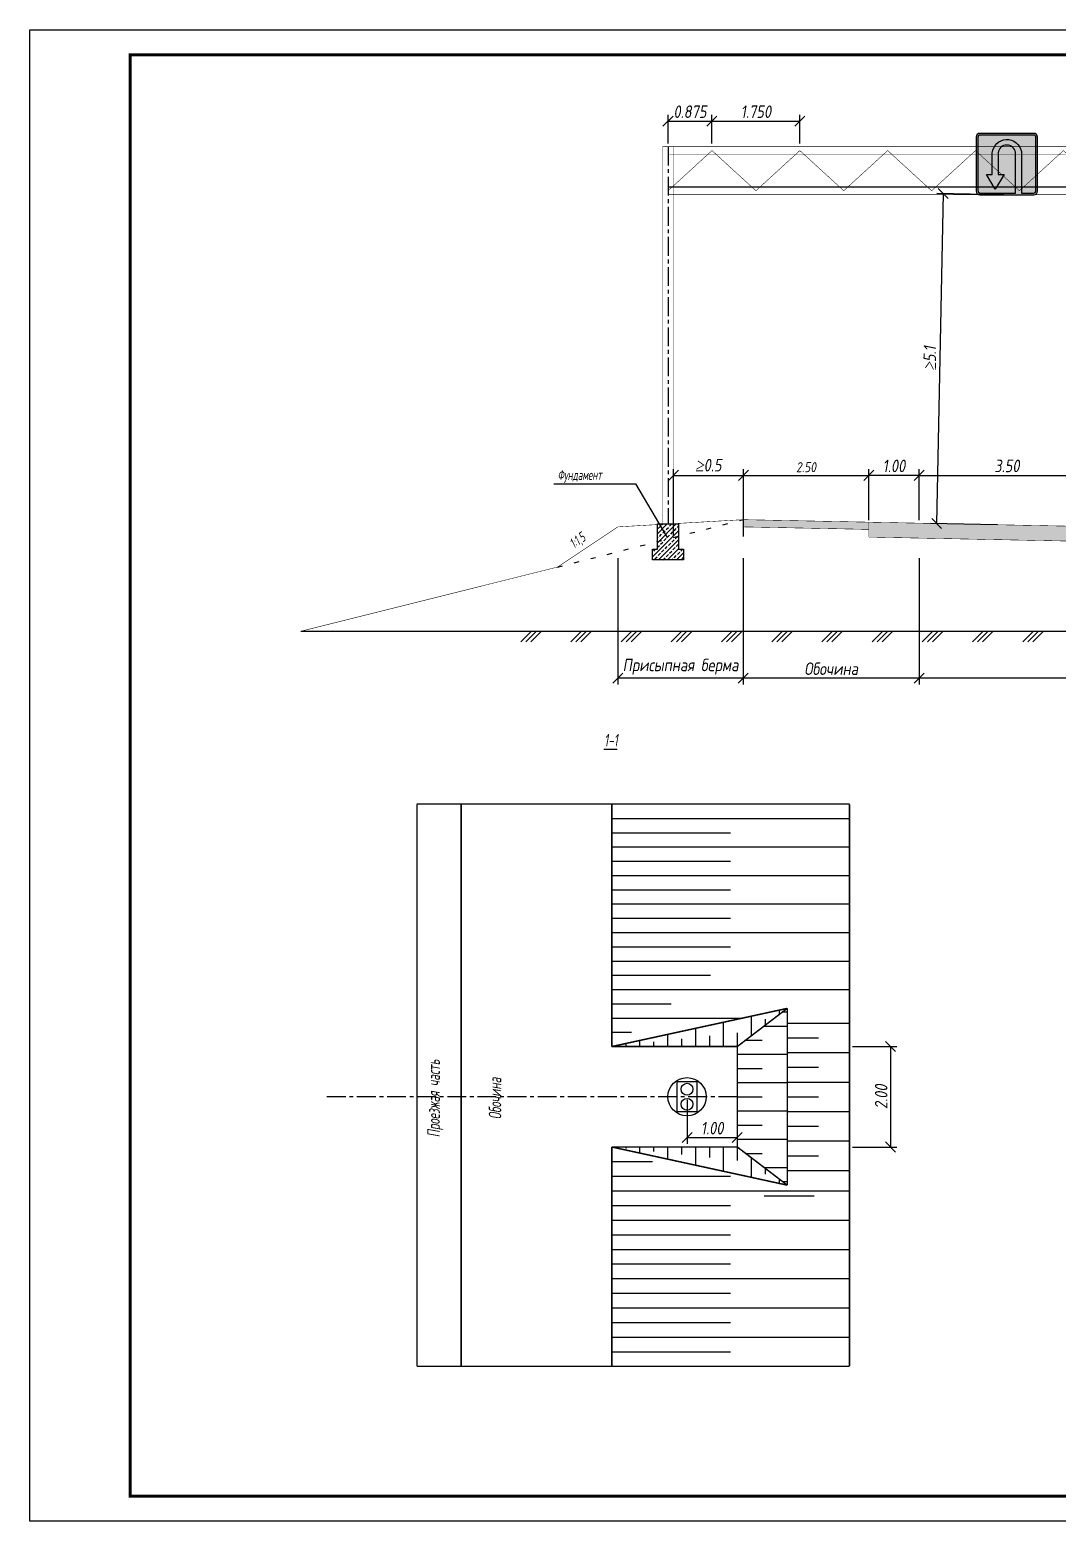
# Model space of a CAD drawing. Header units: millimetres. Extents: x 4241 to 6572, y 870 to 1291.
# Drawn here: x 4241.5 to 4446.3, y 880.9 to 1177.9 of the extents above; entities that cross this region are included whole.
import ezdxf
from ezdxf.enums import TextEntityAlignment as Align

# ---------------------------------------------------------------- set-up
doc = ezdxf.new("R2010")
doc.units = ezdxf.units.MM
doc.linetypes.add('STROT', pattern=[1.7, 0.5, -1.2])
doc.linetypes.add('осевая', pattern=[2, 1.25, -0.25, 0.25, -0.25])
doc.layers.get('DEFPOINTS').update_dxf_attribs({"color": 2})
for name, color, linetype in [('00', 15, 'Continuous'), ('_Штамп_рамка', 7, 'Continuous'), ('обустройство_посл.Дорожные знаки', 7, 'Continuous')]:
    doc.layers.add(name, color=color, linetype=linetype)
doc.styles.add('ISOCPEUR', font='romand.shx', dxfattribs={"width": 0.8, "oblique": 10, "height": 2.5})
doc.styles.add('M', font='romand.shx', dxfattribs={"width": 0.8, "oblique": 10})
doc.styles.add('Romans_2.5', font='romans.shx', dxfattribs={"width": 0.75, "height": 2.5})
doc.styles.add('МостПроект', font='eskdu.shx', dxfattribs={"width": 0.8, "oblique": 15})
doc.styles.add('ПС_eskdu', font='eskdu.shx', dxfattribs={"width": 0.8, "oblique": 10})
doc.dimstyles.new('МостПроект', dxfattribs={"dimtxt": 2.5, "dimasz": 2, "dimexe": 1.25, "dimexo": 0.625, "dimtad": 1, "dimzin": 0, "dimdsep": 46, "dimtxsty": 'МостПроект', "dimblk": 'OBLIQUE', "dimcen": 2.5, "dimclrt": 256, "dimadec": 0, "dimazin": 0, "dimtfac": 1, "dimtofl": 0, "dimtmove": 0, "dimatfit": 3, "dimldrblk": 'OBLIQUE', "dimfxl": 1, "dimtolj": 1, "dimtzin": 0, "dimarcsym": 0})

# ---------------------------------------------------------------- blocks, each defined once
blk = doc.blocks.new('_OBLIQUE')
at = {"color": 0, "linetype": 'ByBlock'}
blk.add_line((-0.5, -0.5), (0.5, 0.5), dxfattribs=at)
blk = doc.blocks.new('*D725')
at = {"color": 0, "linetype": 'Continuous', "lineweight": -2, "transparency": 16777216}
for p, q in [((4408.63, 1080.28), (4408.63, 1090.43)), ((4418.63, 1080.28), (4418.63, 1090.43)), ((4418.63, 1089.18), (4408.63, 1089.18))]:
    blk.add_line(p, q, dxfattribs=at)
at = {"layer": 'DEFPOINTS', "color": 0, "linetype": 'Continuous', "transparency": 16777216}
for p in [(4408.63, 1089.18), (4408.63, 1079.66), (4418.63, 1079.66)]:
    blk.add_point(p, dxfattribs=at)
at = {"color": 0, "linetype": 'Continuous', "lineweight": -2, "transparency": 16777216, "xscale": 2, "yscale": 2, "zscale": 2, "rotation": 180}
blk.add_blockref('_OBLIQUE', (4408.63, 1089.18), dxfattribs=at)
at = {"color": 0, "linetype": 'Continuous', "lineweight": -2, "transparency": 16777216, "xscale": 2, "yscale": 2, "zscale": 2}
blk.add_blockref('_OBLIQUE', (4418.63, 1089.18), dxfattribs=at)
at = {"linetype": 'Continuous', "lineweight": 15, "transparency": 16777216, "insert": (4413.63, 1091.06), "char_height": 2.5, "attachment_point": 5, "style": 'ISOCPEUR'}
blk.add_mtext('\\A1;1.00', dxfattribs=at)
blk = doc.blocks.new('*D727')
at = {"color": 0, "linetype": 'Continuous', "lineweight": -2, "transparency": 16777216}
for p, q in [((4418.63, 1081), (4418.63, 1090.43)), ((4453.63, 1081), (4453.63, 1090.43)), ((4418.63, 1089.18), (4453.63, 1089.18))]:
    blk.add_line(p, q, dxfattribs=at)
at = {"layer": 'DEFPOINTS', "color": 0, "linetype": 'Continuous', "transparency": 16777216}
for p in [(4453.63, 1089.18), (4418.63, 1080.38), (4453.63, 1080.38)]:
    blk.add_point(p, dxfattribs=at)
at = {"color": 0, "linetype": 'Continuous', "lineweight": -2, "transparency": 16777216, "xscale": 2, "yscale": 2, "zscale": 2, "rotation": 180}
blk.add_blockref('_OBLIQUE', (4418.63, 1089.18), dxfattribs=at)
at = {"color": 0, "linetype": 'Continuous', "lineweight": -2, "transparency": 16777216, "xscale": 2, "yscale": 2, "zscale": 2}
blk.add_blockref('_OBLIQUE', (4453.63, 1089.18), dxfattribs=at)
at = {"linetype": 'Continuous', "lineweight": 15, "transparency": 16777216, "insert": (4436.13, 1091.06), "char_height": 2.5, "attachment_point": 5, "style": 'ISOCPEUR'}
blk.add_mtext('\\A1;3.50', dxfattribs=at)
blk = doc.blocks.new('*D734')
at = {"color": 0, "linetype": 'Continuous', "lineweight": -2, "transparency": 16777216}
for p, q in [((4418.63, 1072.69), (4418.63, 1047.54)), ((4523.64, 1072.69), (4523.64, 1047.54)), ((4523.64, 1048.79), (4418.63, 1048.79))]:
    blk.add_line(p, q, dxfattribs=at)
at = {"layer": 'DEFPOINTS', "color": 0, "linetype": 'Continuous', "transparency": 16777216}
for p in [(4418.63, 1073.32), (4523.64, 1073.32), (4418.63, 1048.79)]:
    blk.add_point(p, dxfattribs=at)
at = {"color": 0, "linetype": 'Continuous', "lineweight": -2, "transparency": 16777216, "xscale": 2, "yscale": 2, "zscale": 2}
for p, rotation in [((4418.63, 1048.79), 180.0000435649949), ((4523.64, 1048.79), 4.356499489155397e-05)]:
    blk.add_blockref('_OBLIQUE', p, dxfattribs=dict(at, rotation=rotation))
at = {"linetype": 'Continuous', "lineweight": 15, "transparency": 16777216, "insert": (4471.14, 1051.08), "char_height": 2.5, "attachment_point": 5, "rotation": 0, "style": 'ISOCPEUR'}
blk.add_mtext('\\A1;Проезжая часть', dxfattribs=at)
blk = doc.blocks.new('6.3.1_a4b9a3b5-c57d-448b-a9db-b557dbafc979')
at = {"layer": 'обустройство_посл.Дорожные знаки'}
h = blk.add_hatch(color=255, dxfattribs=at)
h.paths.add_polyline_path([(3.08, 3.5), (-3.08, 3.5, 0.414214), (-3.5, 3.08), (-3.5, -3.08, 0.414214), (-3.08, -3.5), (3.08, -3.5, 0.414214), (3.5, -3.08), (3.5, 3.08, 0.414214)])
h.paths.add_polyline_path([(3.03, 3.31, -0.414214), (3.31, 3.03), (3.31, -3.03, -0.414214), (3.03, -3.31), (1.65, -3.31), (1.65, 1.42, 0.878298), (-1.67, 1.27), (-1.67, -1.2), (-2.32, -1.2), (-1.35, -2.85), (-0.31, -1.2), (-1, -1.2), (-1, 1.29, -0.878318), (0.98, 1.31), (0.98, -3.31), (-3.03, -3.31, -0.414214), (-3.31, -3.03), (-3.31, 3.03, -0.414214), (-3.03, 3.31)], flags=16)
blk.add_hatch(color=5, dxfattribs=at).paths.add_polyline_path([(3.31, 3.03, 0.414214), (3.03, 3.31), (-3.03, 3.31, 0.414214), (-3.31, 3.03), (-3.31, -3.03, 0.414214), (-3.03, -3.31), (0.98, -3.31), (0.98, 1.31, 0.878318), (-1, 1.29), (-1, -1.2), (-0.31, -1.2), (-1.35, -2.85), (-2.32, -1.2), (-1.67, -1.2), (-1.67, 1.27, -0.878298), (1.65, 1.42), (1.65, -3.31), (3.03, -3.31, 0.414214), (3.31, -3.03)])
at = {"layer": 'обустройство_посл.Дорожные знаки', "color": 5, "flags": 128}
for points in [[(-3.08, -3.5), (3.08, -3.5, 0.414214), (3.5, -3.08), (3.5, 3.08, 0.414214), (3.08, 3.5), (-3.08, 3.5, 0.414214), (-3.5, 3.08), (-3.5, -3.08, 0.414214)], [(1.65, -3.31), (3.03, -3.31, 0.414214), (3.31, -3.03), (3.31, 3.03, 0.414214), (3.03, 3.31), (-3.03, 3.31, 0.414214), (-3.31, 3.03), (-3.31, -3.03, 0.414214), (-3.03, -3.31), (0.98, -3.31), (0.98, 1.31, 0.878318), (-1, 1.29), (-1, -1.2), (-0.31, -1.2), (-1.35, -2.85), (-2.32, -1.2), (-1.67, -1.2), (-1.67, 1.27, -0.878298), (1.65, 1.42)]]:
    blk.add_lwpolyline(points, format="xyb", close=True, dxfattribs=at)
blk = doc.blocks.new('*D737')
at = {"color": 0, "linetype": 'Continuous', "lineweight": -2, "transparency": 16777216}
for p, q in [((4423.44, 1145.31), (4422.13, 1079.59)), ((4435.5, 1145.07), (4422.19, 1145.34)), ((4434.19, 1079.34), (4420.88, 1079.61))]:
    blk.add_line(p, q, dxfattribs=at)
at = {"layer": 'DEFPOINTS', "color": 0, "linetype": 'Continuous', "transparency": 16777216}
for p in [(4436.13, 1145.06), (4422.13, 1079.59), (4434.81, 1079.33)]:
    blk.add_point(p, dxfattribs=at)
at = {"color": 0, "linetype": 'Continuous', "lineweight": -2, "transparency": 16777216, "xscale": 2, "yscale": 2, "zscale": 2}
for p, rotation in [((4423.44, 1145.31), 88.85423716721468), ((4422.13, 1079.59), 268.8542371672147)]:
    blk.add_blockref('_OBLIQUE', p, dxfattribs=dict(at, rotation=rotation))
at = {"linetype": 'Continuous', "lineweight": 15, "transparency": 16777216, "insert": (4420.76, 1112.49), "char_height": 2, "attachment_point": 5, "rotation": 88.8542, "style": 'M'}
blk.add_mtext('\\A1;{\\fTimes New Roman|b0|i0|c204|p18;\\H1.25x;≥\\Fromand|c204;5.1}', dxfattribs=at)
blk = doc.blocks.new('*D738')
at = {"color": 0, "linetype": 'Continuous', "lineweight": -2, "transparency": 16777216}
for p, q in [((4368.62, 1155.28), (4368.62, 1160.98)), ((4368.62, 1159.73), (4377.38, 1159.73)), ((4377.38, 1155.28), (4377.38, 1160.98))]:
    blk.add_line(p, q, dxfattribs=at)
at = {"layer": 'DEFPOINTS', "color": 0, "linetype": 'Continuous', "transparency": 16777216}
for p in [(4377.38, 1159.73), (4368.62, 1154.65), (4377.38, 1154.65)]:
    blk.add_point(p, dxfattribs=at)
at = {"color": 0, "linetype": 'Continuous', "lineweight": -2, "transparency": 16777216, "xscale": 2, "yscale": 2, "zscale": 2, "rotation": 180}
blk.add_blockref('_OBLIQUE', (4368.62, 1159.73), dxfattribs=at)
at = {"color": 0, "linetype": 'Continuous', "lineweight": -2, "transparency": 16777216, "xscale": 2, "yscale": 2, "zscale": 2}
blk.add_blockref('_OBLIQUE', (4377.38, 1159.73), dxfattribs=at)
at = {"linetype": 'Continuous', "lineweight": 15, "transparency": 16777216, "insert": (4373, 1161.6), "char_height": 2.5, "attachment_point": 5, "style": 'ISOCPEUR'}
blk.add_mtext('\\A1;0.875', dxfattribs=at)
blk = doc.blocks.new('*D739')
at = {"color": 0, "linetype": 'Continuous', "lineweight": -2, "transparency": 16777216}
for p, q in [((4377.38, 1155.28), (4377.38, 1160.98)), ((4377.38, 1159.73), (4394.88, 1159.73)), ((4394.88, 1155.28), (4394.88, 1160.98))]:
    blk.add_line(p, q, dxfattribs=at)
at = {"layer": 'DEFPOINTS', "color": 0, "linetype": 'Continuous', "transparency": 16777216}
for p in [(4394.88, 1159.73), (4377.38, 1154.65), (4394.88, 1154.65)]:
    blk.add_point(p, dxfattribs=at)
at = {"color": 0, "linetype": 'Continuous', "lineweight": -2, "transparency": 16777216, "xscale": 2, "yscale": 2, "zscale": 2, "rotation": 180}
blk.add_blockref('_OBLIQUE', (4377.38, 1159.73), dxfattribs=at)
at = {"color": 0, "linetype": 'Continuous', "lineweight": -2, "transparency": 16777216, "xscale": 2, "yscale": 2, "zscale": 2}
blk.add_blockref('_OBLIQUE', (4394.88, 1159.73), dxfattribs=at)
at = {"linetype": 'Continuous', "lineweight": 15, "transparency": 16777216, "insert": (4386.13, 1161.6), "char_height": 2.5, "attachment_point": 5, "style": 'ISOCPEUR'}
blk.add_mtext('\\A1;1.750', dxfattribs=at)
blk = doc.blocks.new('*D740')
at = {"color": 0, "linetype": 'Continuous', "lineweight": -2, "transparency": 16777216}
for p, q in [((4405.39, 975.42), (4414.21, 975.42)), ((4412.96, 975.42), (4412.96, 955.42)), ((4405.39, 955.42), (4414.21, 955.42))]:
    blk.add_line(p, q, dxfattribs=at)
at = {"layer": 'DEFPOINTS', "color": 0, "linetype": 'Continuous', "transparency": 16777216}
for p in [(4404.77, 975.42), (4404.77, 955.42), (4412.96, 955.42)]:
    blk.add_point(p, dxfattribs=at)
at = {"color": 0, "linetype": 'Continuous', "lineweight": -2, "transparency": 16777216, "xscale": 2, "yscale": 2, "zscale": 2}
for p, rotation in [((4412.96, 975.42), 90), ((4412.96, 955.42), 270)]:
    blk.add_blockref('_OBLIQUE', p, dxfattribs=dict(at, rotation=rotation))
at = {"linetype": 'Continuous', "lineweight": 15, "transparency": 16777216, "insert": (4411.09, 965.42), "char_height": 2.5, "attachment_point": 5, "rotation": 90, "style": 'ISOCPEUR'}
blk.add_mtext('\\A1;2.00', dxfattribs=at)
blk = doc.blocks.new('*D741')
at = {"color": 0, "linetype": 'Continuous', "lineweight": -2, "transparency": 16777216}
for p, q in [((4372.42, 964.8), (4372.42, 956.06)), ((4382.42, 964.8), (4382.42, 956.06)), ((4372.42, 957.31), (4382.42, 957.31))]:
    blk.add_line(p, q, dxfattribs=at)
at = {"layer": 'DEFPOINTS', "color": 0, "linetype": 'Continuous', "transparency": 16777216}
for p in [(4372.42, 965.42), (4382.42, 965.42), (4382.42, 957.31)]:
    blk.add_point(p, dxfattribs=at)
at = {"color": 0, "linetype": 'Continuous', "lineweight": -2, "transparency": 16777216, "xscale": 2, "yscale": 2, "zscale": 2, "rotation": 180}
blk.add_blockref('_OBLIQUE', (4372.42, 957.31), dxfattribs=at)
at = {"color": 0, "linetype": 'Continuous', "lineweight": -2, "transparency": 16777216, "xscale": 2, "yscale": 2, "zscale": 2}
blk.add_blockref('_OBLIQUE', (4382.42, 957.31), dxfattribs=at)
at = {"linetype": 'Continuous', "lineweight": 15, "transparency": 16777216, "insert": (4377.42, 959.18), "char_height": 2.5, "attachment_point": 5, "style": 'ISOCPEUR'}
blk.add_mtext('\\A1;1.00', dxfattribs=at)
blk = doc.blocks.new('*D746')
at = {"color": 0, "linetype": 'Continuous', "lineweight": -2, "transparency": 16777216}
for p, q in [((4383.63, 1080.98), (4383.63, 1090.43)), ((4408.63, 1080.98), (4408.63, 1090.43)), ((4383.63, 1089.18), (4408.63, 1089.18))]:
    blk.add_line(p, q, dxfattribs=at)
at = {"layer": 'DEFPOINTS', "color": 0, "linetype": 'Continuous', "transparency": 16777216}
for p in [(4408.63, 1089.18), (4383.63, 1080.36), (4408.63, 1080.36)]:
    blk.add_point(p, dxfattribs=at)
at = {"color": 0, "linetype": 'Continuous', "lineweight": -2, "transparency": 16777216, "xscale": 2, "yscale": 2, "zscale": 2, "rotation": 180}
blk.add_blockref('_OBLIQUE', (4383.63, 1089.18), dxfattribs=at)
at = {"color": 0, "linetype": 'Continuous', "lineweight": -2, "transparency": 16777216, "xscale": 2, "yscale": 2, "zscale": 2}
blk.add_blockref('_OBLIQUE', (4408.63, 1089.18), dxfattribs=at)
at = {"linetype": 'Continuous', "lineweight": 15, "transparency": 16777216, "insert": (4396.13, 1090.81), "char_height": 2, "attachment_point": 5, "style": 'M'}
blk.add_mtext('\\A1;2.50', dxfattribs=at)
blk = doc.blocks.new('*D747')
at = {"color": 0, "linetype": 'Continuous', "lineweight": -2, "transparency": 16777216}
for p, q in [((4383.61, 1072.69), (4383.61, 1047.54)), ((4418.63, 1072.69), (4418.63, 1047.54)), ((4418.63, 1048.79), (4383.61, 1048.79))]:
    blk.add_line(p, q, dxfattribs=at)
at = {"layer": 'DEFPOINTS', "color": 0, "linetype": 'Continuous', "transparency": 16777216}
for p in [(4383.61, 1073.32), (4418.63, 1073.32), (4383.61, 1048.79)]:
    blk.add_point(p, dxfattribs=at)
at = {"color": 0, "linetype": 'Continuous', "lineweight": -2, "transparency": 16777216, "xscale": 2, "yscale": 2, "zscale": 2, "rotation": 180}
blk.add_blockref('_OBLIQUE', (4383.61, 1048.79), dxfattribs=at)
at = {"color": 0, "linetype": 'Continuous', "lineweight": -2, "transparency": 16777216, "xscale": 2, "yscale": 2, "zscale": 2}
blk.add_blockref('_OBLIQUE', (4418.63, 1048.79), dxfattribs=at)
at = {"linetype": 'Continuous', "lineweight": 15, "transparency": 16777216, "insert": (4401.12, 1050.67), "char_height": 2.5, "attachment_point": 5, "style": 'ISOCPEUR'}
blk.add_mtext('\\A1;Обочина', dxfattribs=at)
blk = doc.blocks.new('*D748')
at = {"color": 0, "linetype": 'Continuous', "lineweight": -2, "transparency": 16777216}
for p, q in [((4358.63, 1072.69), (4358.63, 1047.54)), ((4383.62, 1072.69), (4383.62, 1047.54)), ((4383.62, 1048.79), (4358.63, 1048.79))]:
    blk.add_line(p, q, dxfattribs=at)
at = {"layer": 'DEFPOINTS', "color": 0, "linetype": 'Continuous', "transparency": 16777216}
for p in [(4358.63, 1073.32), (4383.62, 1073.32), (4358.63, 1048.79)]:
    blk.add_point(p, dxfattribs=at)
at = {"color": 0, "linetype": 'Continuous', "lineweight": -2, "transparency": 16777216, "xscale": 2, "yscale": 2, "zscale": 2, "rotation": 180}
blk.add_blockref('_OBLIQUE', (4358.63, 1048.79), dxfattribs=at)
at = {"color": 0, "linetype": 'Continuous', "lineweight": -2, "transparency": 16777216, "xscale": 2, "yscale": 2, "zscale": 2}
blk.add_blockref('_OBLIQUE', (4383.62, 1048.79), dxfattribs=at)
at = {"linetype": 'Continuous', "lineweight": 15, "transparency": 16777216, "insert": (4371.12, 1051.08), "char_height": 2.5, "attachment_point": 5, "style": 'ISOCPEUR'}
blk.add_mtext('\\A1;Присыпная берма', dxfattribs=at)
blk = doc.blocks.new('*D749')
at = {"color": 0, "linetype": 'Continuous', "lineweight": -2, "transparency": 16777216}
for p, q in [((4369.72, 1076.97), (4369.72, 1090.43)), ((4383.63, 1076.97), (4383.63, 1090.43)), ((4369.72, 1089.18), (4383.63, 1089.18))]:
    blk.add_line(p, q, dxfattribs=at)
at = {"layer": 'DEFPOINTS', "color": 0, "linetype": 'Continuous', "transparency": 16777216}
for p in [(4383.63, 1089.18), (4369.72, 1076.34), (4383.63, 1076.34)]:
    blk.add_point(p, dxfattribs=at)
at = {"color": 0, "linetype": 'Continuous', "lineweight": -2, "transparency": 16777216, "xscale": 2, "yscale": 2, "zscale": 2, "rotation": 180}
blk.add_blockref('_OBLIQUE', (4369.72, 1089.18), dxfattribs=at)
at = {"color": 0, "linetype": 'Continuous', "lineweight": -2, "transparency": 16777216, "xscale": 2, "yscale": 2, "zscale": 2}
blk.add_blockref('_OBLIQUE', (4383.63, 1089.18), dxfattribs=at)
at = {"linetype": 'Continuous', "lineweight": 15, "transparency": 16777216, "insert": (4376.68, 1091.21), "char_height": 2, "attachment_point": 5, "style": 'M'}
blk.add_mtext('\\A1;{\\fTimes New Roman|b0|i0|c204|p18;\\H1.25x;≥\\Fromand|c204;0.5}', dxfattribs=at)
blk = doc.blocks.new('*U758')
blk.add_lwpolyline([(0, 0), (0, 297), (420, 297), (420, 0), (0, 0)])
at = {"const_width": 0.6}
blk.add_lwpolyline([(20, 5), (20, 292), (415, 292), (415, 5), (20, 5)], dxfattribs=at)
at = {"style": 'Romans_2.5', "width": 0.75}
blk.add_attdef('ФОРМАТ', text='', height=2.5, dxfattribs=at).set_placement((380, 2.5), align=Align.MIDDLE_LEFT)

msp = doc.modelspace()

# ---------------------------------------------------------------- hatches: boundary and pattern name
h = msp.add_hatch()
h.set_pattern_fill('ANSI33', color=256, scale=0.2)
h.set_pattern_definition([(45, (-289261.2011, -6054099.3151), (-0.8980256121, 0.8980256121), []), (45, (-289260.3031, -6054099.3151), (-0.8980256121, 0.8980256121), [0.635, -0.3175])])
h.paths.add_polyline_path([(4370.7172, 1079.4927), (4370.7172, 1074.4828), (4371.7172, 1074.4828), (4371.7172, 1072.3328), (4365.5272, 1072.3328), (4365.5272, 1074.4828), (4366.5272, 1074.4828), (4366.5272, 1079.4927)])
h = msp.add_hatch(color=252)
h.dxf.hatch_style = 1
h.paths.add_polyline_path([(4523.6294, 1074.2463), (4528.6294, 1074.1213), (4528.6294, 1075.6576), (4558.6294, 1074.9076), (4558.6294, 1076.3404), (4456.1294, 1078.9056), (4408.6294, 1079.8556), (4383.6294, 1080.3556), (4383.6294, 1078.9153), (4408.6294, 1078.4153), (4408.6294, 1076.8838), (4456.1294, 1075.9338)])

# ---------------------------------------------------------------- linework, layer by layer
for p, q in [((4357.4166, 1020.8481), (4404.7681, 1020.8481)), ((4357.4166, 1018.0091), (4381.0923, 1018.0091)), ((4357.4166, 1015.1702), (4404.7681, 1015.1702)), ((4357.4166, 1012.3312), (4381.0923, 1012.3312)), ((4357.4166, 1009.4923), (4404.7681, 1009.4923)), ((4357.4166, 1006.6533), (4381.0923, 1006.6533)), ((4357.4166, 1003.8143), (4404.7681, 1003.8143)), ((4357.4166, 1000.9754), (4381.0923, 1000.9754)), ((4357.4166, 998.1364), (4404.7681, 998.1364)), ((4357.4166, 995.2974), (4381.0923, 995.2974)), ((4357.4166, 992.4585), (4404.6957, 992.4585)), ((4357.4166, 989.6195), (4377.1162, 989.6195)), ((4357.4166, 986.7806), (4404.7681, 986.7806)), ((4357.4166, 983.9416), (4369.2364, 983.9416)), ((4357.4166, 981.1026), (4383.5219, 981.1026)), ((4379.6388, 980.258), (4379.6388, 975.4247)), ((4385.1944, 981.4664), (4385.1944, 977.5449)), ((4387.9721, 980.8678), (4387.9721, 979.665)), ((4390.7499, 982.6747), (4390.7499, 981.7851)), ((4391.4573, 982.3251), (4392.3799, 982.3251)), ((4357.4166, 978.2637), (4361.3565, 978.2637)), ((4368.5277, 977.8414), (4368.5277, 975.4247)), ((4374.0833, 979.0497), (4374.0833, 975.4247)), ((4376.861, 977.5393), (4376.861, 975.4247)), ((4382.4166, 978.1435), (4382.4166, 975.4247)), ((4387.7669, 979.5083), (4392.3799, 979.5083)), ((4392.3799, 980.0952), (4404.7681, 980.0952)), ((4392.3799, 977.1611), (4398.574, 977.1611)), ((4360.1944, 975.9251), (4360.1944, 975.4247)), ((4362.9721, 976.633), (4362.9721, 975.4247)), ((4365.7499, 976.331), (4365.7499, 975.4247)), ((4371.3055, 976.9351), (4371.3055, 975.4247)), ((4384.0765, 976.6916), (4387.3982, 976.6916)), ((4392.3799, 974.227), (4404.7681, 974.227)), ((4382.4166, 973.8749), (4392.3799, 973.8749)), ((4392.3799, 971.2929), (4398.574, 971.2929)), ((4382.4166, 971.0582), (4387.3982, 971.0582)), ((4382.4166, 968.2414), (4392.3799, 968.2414)), ((4392.3799, 968.3588), (4404.7681, 968.3588)), ((4382.4166, 965.4247), (4387.3982, 965.4247)), ((4392.3799, 965.4247), (4398.574, 965.4247)), ((4382.4166, 962.608), (4392.3799, 962.608)), ((4392.3799, 962.4906), (4404.7681, 962.4906)), ((4382.4166, 959.7912), (4387.3982, 959.7912)), ((4392.3799, 959.5565), (4398.574, 959.5565)), ((4382.4166, 956.9745), (4392.3799, 956.9745)), ((4392.3799, 956.6224), (4404.7681, 956.6224)), ((4360.1944, 955.4247), (4360.1944, 955.1226)), ((4362.9721, 955.4247), (4362.9721, 954.2164)), ((4365.7499, 955.4247), (4365.7499, 954.5185)), ((4368.5277, 955.4247), (4368.5277, 953.008)), ((4371.3055, 955.4247), (4371.3055, 953.9143)), ((4374.0833, 955.4247), (4374.0833, 951.7997)), ((4376.861, 955.4247), (4376.861, 953.3101)), ((4379.6388, 955.4247), (4379.6388, 950.5914)), ((4384.0765, 954.1578), (4387.3982, 954.1578)), ((4392.3799, 953.6883), (4398.574, 953.6883)), ((4357.4166, 952.5125), (4365.4996, 952.5125)), ((4385.1944, 953.3046), (4385.1944, 949.383)), ((4387.7669, 951.3411), (4392.3799, 951.3411)), ((4387.9721, 951.1844), (4387.9721, 949.9816)), ((4392.3799, 950.7543), (4404.7681, 950.7543)), ((4357.4166, 949.6004), (4381.0923, 949.6004)), ((4390.7499, 949.0643), (4390.7499, 948.1747)), ((4391.4573, 948.5243), (4392.3799, 948.5243)), ((4357.4166, 946.6882), (4404.7681, 946.6882)), ((4387.7669, 945.7076), (4397.7302, 945.7076)), ((4357.4166, 943.7761), (4381.0923, 943.7761)), ((4357.4166, 940.8639), (4404.7681, 940.8639)), ((4357.4166, 937.9517), (4381.0923, 937.9517)), ((4357.4166, 935.0396), (4404.7681, 935.0396)), ((4357.4166, 932.1274), (4381.0923, 932.1274)), ((4357.4166, 929.2153), (4404.7681, 929.2153)), ((4357.4166, 926.3031), (4381.0923, 926.3031)), ((4357.4166, 923.3909), (4404.7681, 923.3909)), ((4357.4166, 920.4788), (4381.0923, 920.4788)), ((4357.4166, 917.5666), (4404.7681, 917.5666)), ((4357.4166, 914.6545), (4381.0923, 914.6545))]:
    msp.add_line(p, q)
for points, const_width in [([(4367.5272, 1154.6506), (4523.6294, 1154.6506)], 0.1), ([(4367.5272, 1154.6506), (4367.5272, 1079.4927)], 0.1), ([(4368.6294, 1145.8556), (4377.3794, 1153.8556), (4386.1294, 1145.8556), (4394.8794, 1153.8556), (4403.6294, 1145.8556), (4412.3794, 1153.8556), (4421.1294, 1145.8556), (4429.8794, 1153.8556), (4438.6294, 1145.8556), (4447.3794, 1153.8556), (4456.1294, 1145.8556), (4464.8794, 1153.8556), (4473.6294, 1145.8556), (4482.3794, 1153.8556), (4491.1294, 1145.8556), (4499.8794, 1153.8556), (4508.6294, 1145.8556), (4517.3794, 1153.8556), (4523.6294, 1148.1413)], 0.1), ([(4368.6294, 1153.0606), (4523.6294, 1153.0606)], 0.1), ([(4369.7172, 1154.6506), (4369.7172, 1079.4927)], 0.1), ([(4368.6294, 1145.0606), (4523.6294, 1145.0606)], 0.1), ([(4346.6294, 1070.9181), (4358.6294, 1078.9181)], 0.1), ([(4383.6294, 1080.3556), (4358.6294, 1078.9181)], 0.1), ([(4383.6294, 1080.3556), (4383.6294, 1078.9153)], 0.1), ([(4523.6294, 1077.2181), (4456.1294, 1078.9056), (4383.6294, 1080.3556)], 0.1), ([(4408.6294, 1078.4153), (4383.6294, 1078.9153)], 0.1), ([(4408.6294, 1079.8556), (4408.6294, 1076.8838)], 0.1), ([(4523.6294, 1074.2463), (4456.1294, 1075.9338), (4408.6294, 1076.8838)], 0.1), ([(4295.4816, 1058.1311), (4346.6294, 1070.9181)], 0.1), ([(4318.6073, 911.7423), (4318.6073, 1023.6871)], 0.3), ([(4327.4159, 911.7423), (4327.4159, 1023.6871)], 0.3), ([(4357.4166, 975.4247), (4357.4166, 1023.6871)], 0.3), ([(4404.7681, 1023.6871), (4404.7681, 911.7423)], 0.3), ([(4357.4166, 975.4247), (4392.3799, 983.0292)], 0.3), ([(4392.3799, 947.8202), (4392.3799, 983.0292)], 0.3), ([(4357.4166, 975.4247), (4382.4166, 975.4247)], 0.3), ([(4357.4166, 911.7423), (4357.4166, 955.4247)], 0.3), ([(4357.4166, 955.4247), (4382.4166, 955.4247)], 0.3), ([(4357.4166, 955.4247), (4392.3799, 947.8202)], 0.3), ([(4318.6073, 911.7423), (4404.7681, 911.7423)], 0.3)]:
    msp.add_lwpolyline(points, dxfattribs=dict(const_width=const_width))
at = {"linetype": 'осевая', "ltscale": 3}
for points in [[(4368.6222, 1154.6506), (4368.6222, 1079.4927)], [(4382.4166, 965.4247), (4300.2743, 965.4247)]]:
    msp.add_lwpolyline(points, dxfattribs=at)
for points in [[(4368.6294, 1146.6506), (4523.6294, 1146.6506)], [(4345.874, 1087.473), (4362.125, 1087.473), (4368.4515, 1076.8333)], [(4295.4816, 1058.1311), (4523.6294, 1058.1311)], [(4341.4033, 1058.1311), (4339.2819, 1056.0098)], [(4342.4033, 1058.1311), (4340.2819, 1056.0098)], [(4343.4033, 1058.1311), (4341.2819, 1056.0098)], [(4351.4033, 1058.1311), (4349.2819, 1056.0098)], [(4352.4033, 1058.1311), (4350.2819, 1056.0098)], [(4353.4033, 1058.1311), (4351.2819, 1056.0098)], [(4361.4033, 1058.1311), (4359.2819, 1056.0098)], [(4362.4033, 1058.1311), (4360.2819, 1056.0098)], [(4363.4033, 1058.1311), (4361.2819, 1056.0098)], [(4371.4033, 1058.1311), (4369.2819, 1056.0098)], [(4372.4033, 1058.1311), (4370.2819, 1056.0098)], [(4373.4033, 1058.1311), (4371.2819, 1056.0098)], [(4381.4033, 1058.1311), (4379.2819, 1056.0098)], [(4382.4033, 1058.1311), (4380.2819, 1056.0098)], [(4383.4033, 1058.1311), (4381.2819, 1056.0098)], [(4391.4033, 1058.1311), (4389.2819, 1056.0098)], [(4392.4033, 1058.1311), (4390.2819, 1056.0098)], [(4393.4033, 1058.1311), (4391.2819, 1056.0098)], [(4401.4033, 1058.1311), (4399.2819, 1056.0098)], [(4402.4033, 1058.1311), (4400.2819, 1056.0098)], [(4403.4033, 1058.1311), (4401.2819, 1056.0098)], [(4411.4033, 1058.1311), (4409.2819, 1056.0098)], [(4412.4033, 1058.1311), (4410.2819, 1056.0098)], [(4413.4033, 1058.1311), (4411.2819, 1056.0098)], [(4421.4033, 1058.1311), (4419.2819, 1056.0098)], [(4422.4033, 1058.1311), (4420.2819, 1056.0098)], [(4423.4033, 1058.1311), (4421.2819, 1056.0098)], [(4431.4033, 1058.1311), (4429.2819, 1056.0098)], [(4432.4033, 1058.1311), (4430.2819, 1056.0098)], [(4433.4033, 1058.1311), (4431.2819, 1056.0098)], [(4441.4033, 1058.1311), (4439.2819, 1056.0098)], [(4442.4033, 1058.1311), (4440.2819, 1056.0098)], [(4443.4033, 1058.1311), (4441.2819, 1056.0098)], [(4404.7681, 1023.6871), (4318.6073, 1023.6871)], [(4370.4166, 962.4247), (4370.4166, 968.4247)], [(4374.4166, 968.4247), (4370.4166, 968.4247)], [(4374.4166, 962.4247), (4374.4166, 968.4247)], [(4374.4166, 962.4247), (4370.4166, 962.4247)], [(4382.4166, 955.4247), (4382.4166, 952.7059)]]:
    msp.add_lwpolyline(points)
at = {"linetype": 'STROT', "ltscale": 2}
msp.add_lwpolyline([(4346.6294, 1070.9181), (4383.6294, 1080.3556)], dxfattribs=at)
msp.add_lwpolyline([(4370.7172, 1079.4927), (4370.7172, 1074.4828), (4371.7172, 1074.4828), (4371.7172, 1072.3328), (4365.5272, 1072.3328), (4365.5272, 1074.4828), (4366.5272, 1074.4828), (4366.5272, 1079.4927)], close=True)
msp.add_lwpolyline([(4392.3799, 947.8202, 0.3, 0.3, 0), (4382.4166, 955.4247, 0.3, 0.3, 0), (4382.4166, 975.4247, 0.3, 0.3, 0), (4392.3799, 983.0292, 0, 0, 0)], format="xyseb")
for centre, radius in [((4372.4166, 965.4247), 3.8085), ((4372.4166, 966.9247), 1.1783), ((4372.4166, 963.9247), 1.1783)]:
    msp.add_circle(centre, radius)

# ---------------------------------------------------------------- block references
at = {"layer": '_Штамп_рамка'}
msp.add_blockref('*U758', (4241.4956, 880.9042), dxfattribs=at)
at = {"layer": 'обустройство_посл.Дорожные знаки', "lineweight": 0, "xscale": 1.74666671872139, "yscale": 1.74666671872139, "zscale": 1.74666671872139, "rotation": 359.9999994350106}
msp.add_blockref('6.3.1_a4b9a3b5-c57d-448b-a9db-b557dbafc979', (4436.1294, 1151.1739), dxfattribs=at)

# ---------------------------------------------------------------- texts
at = {"style": 'ПС_eskdu', "oblique": 10, "width": 0.8}
for s, rotation, p in [('Фундамент', 0.384454, (4346.6302, 1088.2344)), ('1:1,5', 35.678289, (4349.8881, 1074.5175))]:
    msp.add_text(s, height=2, rotation=rotation, dxfattribs=at).set_placement(p)
at = {"linetype": 'Continuous', "char_height": 2.5, "width": 70, "attachment_point": 5, "rotation": 90, "style": 'ПС_eskdu'}
for s, insert in [('Проезжая часть', (4322.2671, 965.08)), ('Обочина', (4334.1655, 965.08))]:
    msp.add_mtext(s, dxfattribs=dict(at, insert=insert))
at = {"layer": '00', "color": 7, "linetype": 'Continuous', "style": 'ПС_eskdu', "oblique": 10, "width": 0.8}
msp.add_text('%%U1-1', height=2.5, dxfattribs=at).set_placement((4355.8948, 1035.1767))

# ---------------------------------------------------------------- dimensions: what is measured, and where the dimension line sits
at = {"color": 5, "linetype": 'Continuous', "lineweight": 15}
for base, p1, p2, angle, text, override, picture, middle in [((4377.3794, 1159.7279), (4368.6222, 1154.6506), (4377.3794, 1154.6506), 0, '0.875', {"dimtxt": 2, "dimdec": 3, "dimlfac": 0.1, "dimtxsty": 'ISOCPEUR'}, '*D738', (4373.0008, 1159.7279)), ((4358.6294, 1048.7928), (4383.615, 1073.3175), (4358.6294, 1073.3175), 180, 'Присыпная берма', {"dimtxt": 2, "dimlfac": 0.1, "dimtxsty": 'ISOCPEUR'}, '*D748', (4371.1222, 1048.7928))]:
    dim = msp.add_linear_dim(base=base, p1=p1, p2=p2, angle=angle, text=text, dimstyle='МостПроект', override=override, dxfattribs=at)
    dim.commit()
    dim.dimension.update_dxf_attribs({"geometry": picture, "text_midpoint": middle, "dimtype": 161})
for p1, p2, distance, override, picture, middle in [((4377.3794, 1154.6506), (4394.8794, 1154.6506), 5.0773, {"dimtxt": 2, "dimdec": 3, "dimlfac": 0.1, "dimtxsty": 'ISOCPEUR'}, '*D739', (4386.1294, 1161.6029)), ((4383.6294, 1080.3556), (4408.6294, 1080.3556), 8.8276, {"dimtxt": 2, "dimlfac": 0.1, "dimtxsty": 'M'}, '*D746', (4396.1294, 1090.8082)), ((4418.6294, 1079.6556), (4408.6294, 1079.6556), -9.5276, {"dimtxt": 2, "dimlfac": 0.1, "dimtxsty": 'ISOCPEUR'}, '*D725', (4413.6294, 1091.0582)), ((4418.6294, 1080.3782), (4453.6294, 1080.3782), 8.805, {"dimtxt": 2, "dimlfac": 0.1, "dimtxsty": 'ISOCPEUR'}, '*D727', (4436.1294, 1091.0582)), ((4404.7681, 975.4247), (4404.7681, 955.4247), 8.1936, {"dimtxt": 2, "dimlfac": 0.1, "dimtxsty": 'ISOCPEUR'}, '*D740', (4411.0867, 965.4247)), ((4372.4166, 965.4247), (4382.4166, 965.4247), -8.1151, {"dimtxt": 2, "dimlfac": 0.1, "dimtxsty": 'ISOCPEUR'}, '*D741', (4377.4166, 959.1846))]:
    dim = msp.add_aligned_dim(p1=p1, p2=p2, distance=distance, dimstyle='МостПроект', override=override, dxfattribs=at)
    dim.commit()
    dim.dimension.update_dxf_attribs({"geometry": picture, "text_midpoint": middle})
for p1, p2, distance, text, override, picture, middle in [((4436.1294, 1145.0606), (4434.8149, 1079.3319), -12.6891, '{\\fTimes New Roman|b0|i0|c204|p18;\\H1.25x;≥\\Fromand|c204;5.1}', {"dimtxt": 2, "dimlfac": 0.1, "dimtxsty": 'M'}, '*D737', (4420.7641, 1112.4904)), ((4369.7244, 1076.3404), (4383.6294, 1076.3404), 12.8428, '{\\fTimes New Roman|b0|i0|c204|p18;\\H1.25x;≥\\Fromand|c204;0.5}', {"dimtxt": 2, "dimlfac": 0.1, "dimtxsty": 'M'}, '*D749', (4376.6769, 1091.2051)), ((4418.6297, 1073.3175), (4383.6145, 1073.3175), 24.5246, 'Обочина', {"dimtxt": 2, "dimlfac": 0.1, "dimtxsty": 'ISOCPEUR'}, '*D747', (4401.1221, 1050.6678)), ((4523.6446, 1073.3175), (4418.6297, 1073.3175), 24.5246, 'Проезжая часть', {"dimtxt": 2, "dimlfac": 0.1, "dimtxsty": 'ISOCPEUR'}, '*D734', (4471.1372, 1051.0845))]:
    dim = msp.add_aligned_dim(p1=p1, p2=p2, distance=distance, text=text, dimstyle='МостПроект', override=override, dxfattribs=at)
    dim.commit()
    dim.dimension.update_dxf_attribs({"geometry": picture, "text_midpoint": middle})

doc.saveas('drawing.dxf')
